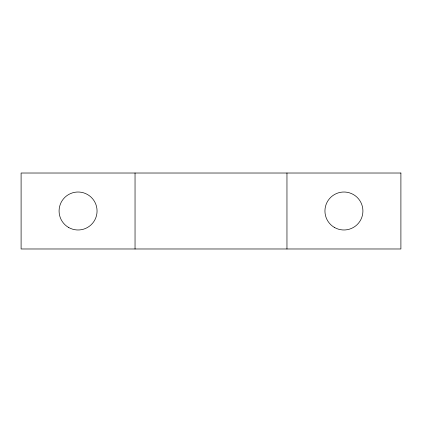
<?xml version="1.0" encoding="UTF-8"?>
<svg xmlns="http://www.w3.org/2000/svg" width="422" height="422" viewBox="0 0 422 422"><rect width="100%" height="100%" fill="white"/><g stroke="black" fill="none" stroke-linecap="round" stroke-linejoin="round"><path stroke-width="0.63" d="M286.96 173.02L286.96 248.98M135.04 173.02L135.04 248.98M400.9 173.02L21.1 173.02L21.1 248.98L400.9 248.98L400.9 173.02M68.575 227.447A18.99 18.99 0 0 0 97.06 211A18.99 18.99 0 0 0 68.575 194.553A18.99 18.99 0 0 0 68.575 227.447M334.435 227.447A18.99 18.99 0 0 0 362.92 211A18.99 18.99 0 0 0 334.435 194.553A18.99 18.99 0 0 0 334.435 227.447"/></g></svg>
